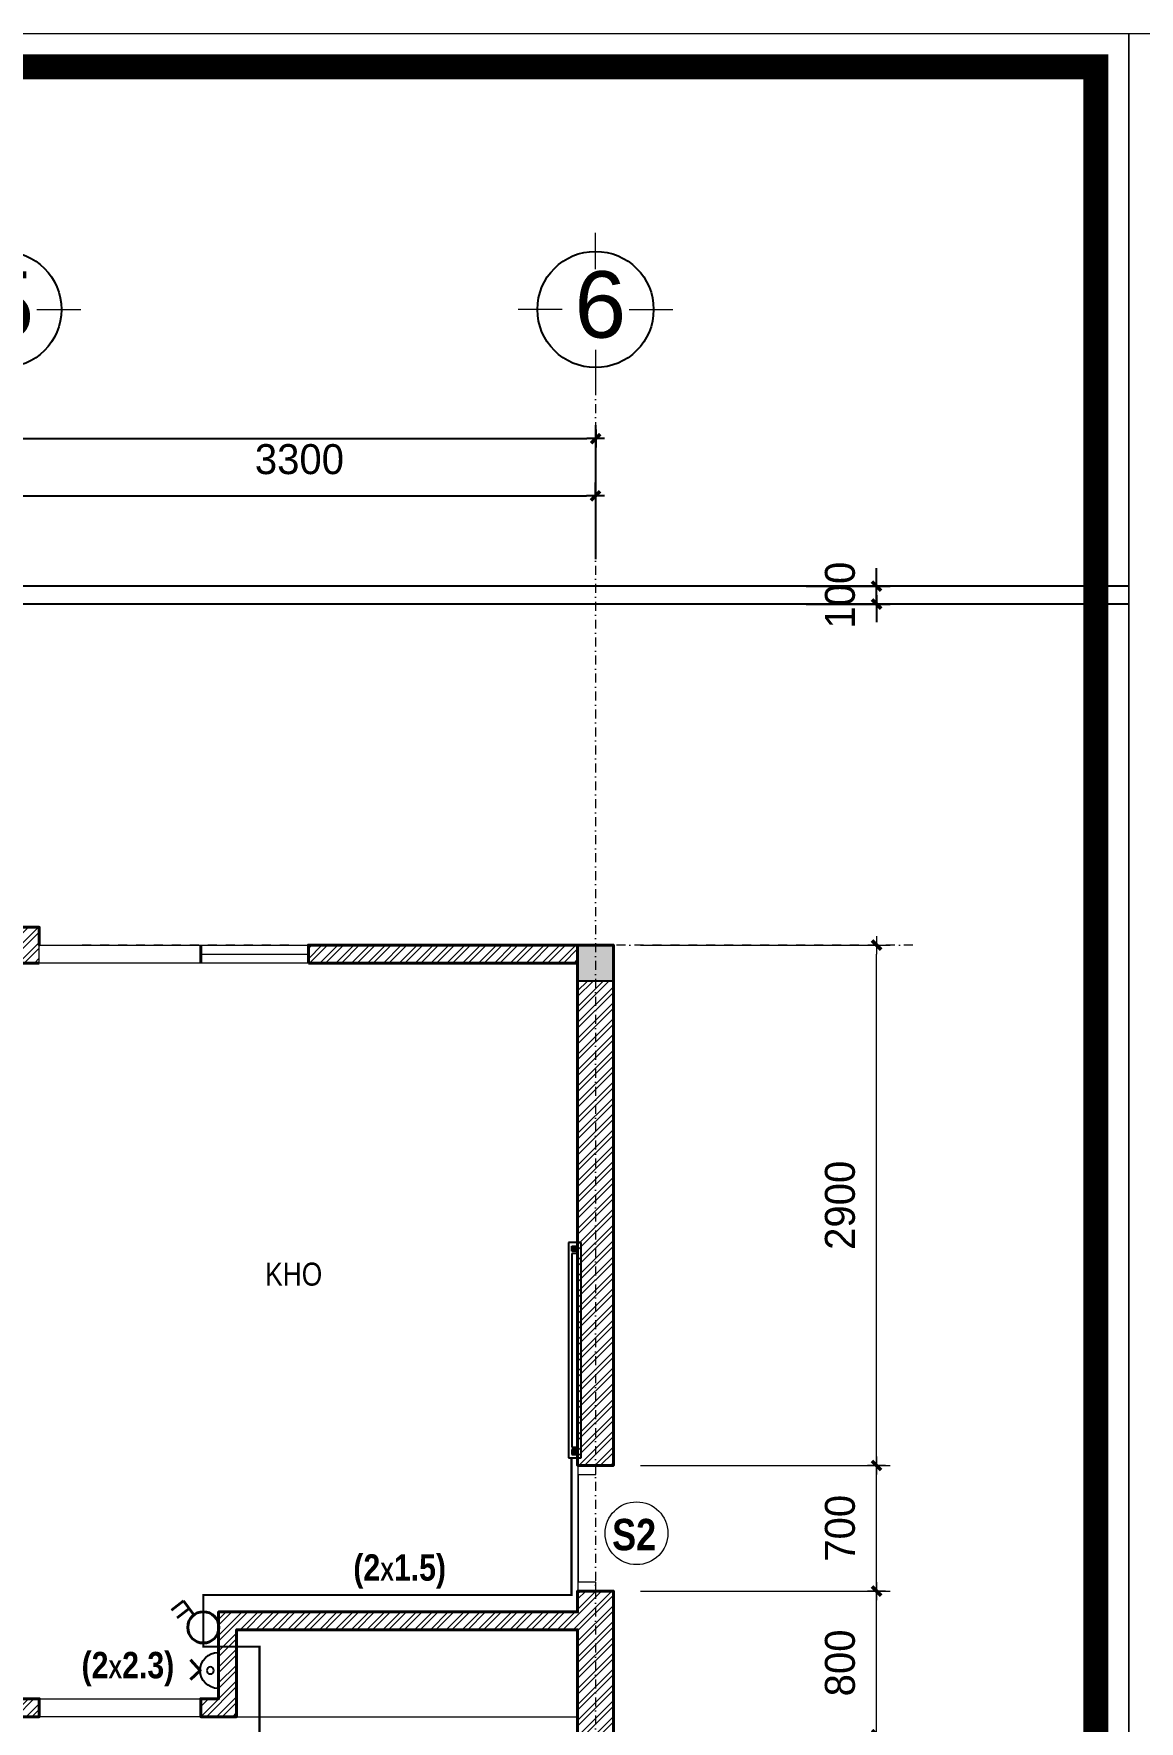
# Model space of a CAD drawing. Header units: millimetres. Extents: x 615730 to 2792744, y 139412 to 597571.
# Drawn here: x 681444 to 687605, y 271763 to 281166 of the extents above; entities that cross this region are included whole.
import ezdxf
from ezdxf.enums import TextEntityAlignment as Align

# ---------------------------------------------------------------- set-up
doc = ezdxf.new("R2010")
doc.units = ezdxf.units.MM
doc.header["$MEASUREMENT"] = 0
doc.header["$PDMODE"] = 34
for name, pattern in [('DASHDOT', [1, 0.5, -0.25, 0, -0.25]), ('HIDDEN2', [0.1875, 0.125, -0.0625]), ('HIDDENX2', [0.75, 0.5, -0.25])]:
    doc.linetypes.add(name, pattern=pattern)
doc.layers.get('0').update_dxf_attribs({"lineweight": 5})
for name, color, linetype, lineweight in [('0.1(9)', 9, 'Continuous', 13), ('AN_0.20', 2, 'Continuous', 20), ('AN_CUA', 51, 'Continuous', 15), ('CAT', 11, 'Continuous', 40), ('HATCH', 42, 'Continuous', 5), ('net dut', 6, 'DASHDOT', 40), ('NETNGOAITUONG', 1, 'Continuous', 40), ('thay', 7, 'Continuous', 15), ('TIM TRUC', 149, 'DASHDOT', 9), ('VLIEU', 250, 'Continuous', 9)]:
    doc.layers.add(name, color=color, linetype=linetype, lineweight=lineweight)
for name, color, linetype in [('0TEXT', 7, 'Continuous'), ('AN_TEXT', 254, 'Continuous'), ('DEN', 7, 'Continuous'), ('H', 252, 'Continuous'), ('NET MANH', 252, 'Continuous'), ('netthay', 3, 'Continuous'), ('NOITHAT', 144, 'Continuous'), ('TEXT', 2, 'Continuous'), ('VL', 155, 'Continuous')]:
    doc.layers.add(name, color=color, linetype=linetype)
doc.styles.add('DDCo-B-Helve-condense', font='')
doc.styles.add('H280', font='', dxfattribs={"height": 200})
doc.styles.add('KT OZON', font='', dxfattribs={"height": 200})
doc.styles.get("Standard").update_dxf_attribs({"font": ''})
doc.styles.add('STYLE2', font='')
doc.styles.add('VNI-AVO', font='vni-roms.shx')
doc.styles.get('DDCo-B-Helve-condense').set_extended_font_data('VNI-Helve-Condense', bold=True)
doc.styles.get('H280').set_extended_font_data('VNI-Avo')
doc.styles.get('KT OZON').set_extended_font_data('VNI-Helve')
doc.styles.get('Standard').set_extended_font_data('VNI-Avo')
doc.styles.get('STYLE2').set_extended_font_data('.VnArial NarrowH')
doc.dimstyles.new('1-50b', dxfattribs={"dimtxt": 167, "dimasz": 50, "dimexe": 75, "dimexo": 150, "dimgap": 120, "dimtad": 1, "dimdec": 0, "dimzin": 12, "dimtxsty": 'VNI-AVO', "dimblk": ']', "dimcen": 0, "dimdle": 50, "dimclrd": 252, "dimclre": 252, "dimclrt": 2, "dimadec": 0, "dimazin": 0, "dimtfac": 1, "dimtdec": 0, "dimtix": 1, "dimtmove": 2, "dimatfit": 0, "dimldrblk": 'OPEN90', "dimfxl": 1, "dimlwd": -1, "dimlwe": -1, "dimarcsym": 0})
pattern_1 = [(45, (0, -23123.69), (-44.194174, 44.194174), []), (45, (0, -23092.44), (-44.194174, 44.194174), [])]

# ---------------------------------------------------------------- blocks, each defined once
blk = doc.blocks.new('TRUC 1')
at = {"ltscale": 50}
blk.add_circle((0, -9525), 8572, dxfattribs=at)
at = {"layer": '0.1(9)', "ltscale": 50}
for p, q in [((0, -3572), (0, 1782)), ((-4942, -9525), (-11427, -9525)), ((4942, -9525), (11427, -9525)), ((0, -15478), (0, -20832))]:
    blk.add_line(p, q, dxfattribs=at)
at = {"layer": 'TEXT', "ltscale": 50, "style": 'H280'}
blk.add_attdef('1', text='', height=10478, dxfattribs=at).set_placement((-214, -4892), align=Align.CENTER)
blk = doc.blocks.new(']')
for p, q in [((1, 0), (-1, 0)), ((0, 1), (0, -1))]:
    blk.add_line(p, q)
at = {"color": 9, "const_width": 0.4}
blk.add_lwpolyline([(-0.51, -0.51), (0.51, 0.51)], dxfattribs=at)
blk = doc.blocks.new('*D1363')
at = {"layer": 'DEFPOINTS', "color": 0, "ltscale": 10, "transparency": 16777216}
for p in [(681274.9, 278603.8), (684574.9, 278591.1), (684574.9, 278441.8)]:
    blk.add_point(p, dxfattribs=at)
at = {"layer": 'VL', "color": 252, "ltscale": 10, "transparency": 16777216}
for p, q in [((684574.9, 278591.8), (684574.9, 278666.1)), ((681324.9, 278591.1), (684524.9, 278591.1)), ((681274.9, 278453.8), (681274.9, 278516.1))]:
    blk.add_line(p, q, dxfattribs=at)
at = {"layer": 'VL', "color": 252, "ltscale": 10, "transparency": 16777216, "xscale": 50, "yscale": 50, "zscale": 50, "rotation": 180}
blk.add_blockref(']', (681274.9, 278591.1), dxfattribs=at)
at = {"layer": 'VL', "color": 252, "ltscale": 10, "transparency": 16777216, "xscale": 50, "yscale": 50, "zscale": 50}
blk.add_blockref(']', (684574.9, 278591.1), dxfattribs=at)
at = {"layer": 'VL', "color": 2, "ltscale": 10, "transparency": 16777216, "insert": (682924.9, 278794.6), "char_height": 167, "attachment_point": 5, "style": 'VNI-AVO'}
blk.add_mtext('3300', dxfattribs=at)
blk = doc.blocks.new('_Open90')
at = {"color": 0, "linetype": 'ByBlock', "lineweight": -2}
for p, q in [((0, 0), (-1, 0)), ((-0.5, 0.5), (0, 0)), ((0, 0), (-0.5, -0.5))]:
    blk.add_line(p, q, dxfattribs=at)
blk = doc.blocks.new('*D1365')
at = {"layer": 'DEFPOINTS', "color": 0, "ltscale": 10, "transparency": 16777216}
for p in [(684575.9, 278910.3), (663975.6, 278087.9), (684575.9, 278087.9)]:
    blk.add_point(p, dxfattribs=at)
at = {"layer": 'VL', "color": 252, "ltscale": 10, "transparency": 16777216}
for p, q in [((663975.6, 278237.9), (663975.6, 278985.3)), ((664025.6, 278910.3), (684525.9, 278910.3)), ((684575.9, 278237.9), (684575.9, 278985.3))]:
    blk.add_line(p, q, dxfattribs=at)
at = {"layer": 'VL', "color": 252, "ltscale": 10, "transparency": 16777216, "xscale": 50, "yscale": 50, "zscale": 50, "rotation": 180}
blk.add_blockref(']', (663975.6, 278910.3), dxfattribs=at)
at = {"layer": 'VL', "color": 252, "ltscale": 10, "transparency": 16777216, "xscale": 50, "yscale": 50, "zscale": 50}
blk.add_blockref(']', (684575.9, 278910.3), dxfattribs=at)
at = {"layer": 'VL', "color": 2, "ltscale": 10, "transparency": 16777216, "insert": (674275.7, 279113.8), "char_height": 167, "attachment_point": 5, "style": 'VNI-AVO'}
blk.add_mtext('20600', dxfattribs=at)
blk = doc.blocks.new('*D1371')
at = {"layer": 'DEFPOINTS', "color": 0, "ltscale": 10, "transparency": 16777216}
for p in [(685598.2, 278087.9), (686141.5, 278087.9), (685598.2, 277987.9)]:
    blk.add_point(p, dxfattribs=at)
at = {"layer": 'VL', "color": 252, "ltscale": 10, "transparency": 16777216}
for p, q in [((686141.5, 278137.9), (686141.5, 278187.9)), ((685748.2, 278087.9), (686216.5, 278087.9)), ((686141.5, 277987.9), (686141.5, 278087.9)), ((685748.2, 277987.9), (686216.5, 277987.9)), ((686141.5, 277937.9), (686141.5, 277887.9))]:
    blk.add_line(p, q, dxfattribs=at)
at = {"layer": 'VL', "color": 252, "ltscale": 10, "transparency": 16777216, "xscale": 50, "yscale": 50, "zscale": 50}
for p, rotation in [((686141.5, 278087.9), 270), ((686141.5, 277987.9), 90)]:
    blk.add_blockref(']', p, dxfattribs=dict(at, rotation=rotation))
at = {"layer": 'VL', "color": 2, "ltscale": 10, "transparency": 16777216, "insert": (685938, 278037.9), "char_height": 167, "attachment_point": 5, "rotation": 90, "style": 'VNI-AVO'}
blk.add_mtext('100', dxfattribs=at)
blk = doc.blocks.new('*D1338')
at = {"layer": 'DEFPOINTS', "color": 0, "ltscale": 10, "transparency": 16777216}
for p in [(684674.9, 272487.9), (686141.5, 272487.9), (684674.9, 271687.5)]:
    blk.add_point(p, dxfattribs=at)
at = {"layer": 'VLIEU', "color": 252, "ltscale": 10, "transparency": 16777216}
for p, q in [((684824.9, 272487.9), (686216.5, 272487.9)), ((686141.5, 271737.5), (686141.5, 272437.9)), ((684824.9, 271687.5), (686216.5, 271687.5))]:
    blk.add_line(p, q, dxfattribs=at)
at = {"layer": 'VLIEU', "color": 252, "ltscale": 10, "transparency": 16777216, "xscale": 50, "yscale": 50, "zscale": 50}
for p, rotation in [((686141.5, 272487.9), 90), ((686141.5, 271687.5), 270)]:
    blk.add_blockref(']', p, dxfattribs=dict(at, rotation=rotation))
at = {"layer": 'VLIEU', "color": 2, "ltscale": 10, "transparency": 16777216, "insert": (685938, 272087.7), "char_height": 167, "attachment_point": 5, "rotation": 90, "style": 'VNI-AVO'}
blk.add_mtext('800', dxfattribs=at)
blk = doc.blocks.new('*D1339')
at = {"layer": 'DEFPOINTS', "color": 0, "ltscale": 10, "transparency": 16777216}
for p in [(684674.9, 273187.9), (686141.5, 273187.9), (684674.9, 272487.9)]:
    blk.add_point(p, dxfattribs=at)
at = {"layer": 'VLIEU', "color": 252, "ltscale": 10, "transparency": 16777216}
for p, q in [((684824.9, 273187.9), (686216.5, 273187.9)), ((686141.5, 272537.9), (686141.5, 273137.9)), ((684824.9, 272487.9), (686216.5, 272487.9))]:
    blk.add_line(p, q, dxfattribs=at)
at = {"layer": 'VLIEU', "color": 252, "ltscale": 10, "transparency": 16777216, "xscale": 50, "yscale": 50, "zscale": 50}
for p, rotation in [((686141.5, 273187.9), 90), ((686141.5, 272487.9), 270)]:
    blk.add_blockref(']', p, dxfattribs=dict(at, rotation=rotation))
at = {"layer": 'VLIEU', "color": 2, "ltscale": 10, "transparency": 16777216, "insert": (685938, 272837.9), "char_height": 167, "attachment_point": 5, "rotation": 90, "style": 'VNI-AVO'}
blk.add_mtext('700', dxfattribs=at)
blk = doc.blocks.new('*D1340')
at = {"layer": 'DEFPOINTS', "color": 0, "ltscale": 10, "transparency": 16777216}
for p in [(684674.9, 276087.6), (686141.5, 276087.6), (684674.9, 273187.9)]:
    blk.add_point(p, dxfattribs=at)
at = {"layer": 'VLIEU', "color": 252, "ltscale": 10, "transparency": 16777216}
for p, q in [((684824.9, 276087.6), (686216.5, 276087.6)), ((686141.5, 273237.9), (686141.5, 276037.6)), ((684824.9, 273187.9), (686216.5, 273187.9))]:
    blk.add_line(p, q, dxfattribs=at)
at = {"layer": 'VLIEU', "color": 252, "ltscale": 10, "transparency": 16777216, "xscale": 50, "yscale": 50, "zscale": 50}
for p, rotation in [((686141.5, 276087.6), 90), ((686141.5, 273187.9), 270)]:
    blk.add_blockref(']', p, dxfattribs=dict(at, rotation=rotation))
at = {"layer": 'VLIEU', "color": 2, "ltscale": 10, "transparency": 16777216, "insert": (685938, 274637.8), "char_height": 167, "attachment_point": 5, "rotation": 90, "style": 'VNI-AVO'}
blk.add_mtext('2900', dxfattribs=at)
blk = doc.blocks.new('A$C2A457C1A')
at = {"layer": 'NOITHAT'}
for points in [[(47.7, 18.6), (47.7, 50.7), (19.4, 50.7), (19.4, 18.6)], [(1180.2, 18.6), (1180.2, 50.7), (1151.9, 50.7), (1151.9, 18.6)]]:
    blk.add_hatch(color=256, dxfattribs=at).paths.add_polyline_path(points)
for p, q in [((0, 0), (0, 69.9)), ((0, 69.9), (1199.7, 69.9)), ((1199.7, 0), (0, 0)), ((19.4, 50.7), (19.4, 18.6)), ((47.7, 50.7), (19.4, 50.7)), ((19.4, 18.6), (47.7, 18.6)), ((47.7, 18.6), (47.7, 50.7)), ((60.8, 18.6), (60.8, 50.7)), ((60.8, 50.7), (1140.2, 50.7)), ((1140.2, 18.6), (60.8, 18.6)), ((1140.2, 50.7), (1140.2, 18.6)), ((1151.9, 18.6), (1151.9, 50.7)), ((1151.9, 50.7), (1180.2, 50.7)), ((1180.2, 18.6), (1151.9, 18.6)), ((1180.2, 50.7), (1180.2, 18.6)), ((1199.7, 69.9), (1199.7, 0))]:
    blk.add_line(p, q, dxfattribs=at)
blk = doc.blocks.new('S-3G')
for p, q in [((0, 2.711), (0, 1.74)), ((0, 2.711), (0.838, 2.711)), ((0, 2.175), (0.838, 2.175))]:
    blk.add_line(p, q)
blk.add_circle((0, 0.87), 0.87)
blk = doc.blocks.new('WLH')
at = {"layer": 'DEN'}
blk.add_line((0, -258), (0, 258), dxfattribs=at)
at = {"layer": 'DEN', "color": 1}
blk.add_circle((87, 0), 39, dxfattribs=at)
at = {"layer": 'DEN'}
blk.add_arc((0, 0), 200, 270, 90, dxfattribs=at)
blk = doc.blocks.new('dfdfdf')
at = {"layer": 'NETNGOAITUONG', "ltscale": 100}
blk.add_lwpolyline([(-110278.2, 93063.9), (-110337.1, 93118.7), (-110387.7, 93063.9)], dxfattribs=at)
at = {"layer": 'NETNGOAITUONG', "ltscale": 100, "xscale": 0.5, "yscale": 0.5, "zscale": 0.5, "rotation": 270}
blk.add_blockref('WLH', (-110337.1, 93218.7), dxfattribs=at)

msp = doc.modelspace()

# ---------------------------------------------------------------- hatches: boundary and pattern name
at = {"layer": 'VLIEU', "ltscale": 10}
h = msp.add_hatch(dxfattribs=at)
h.set_pattern_fill('STEEL', color=256, scale=500, style=0)
h.set_pattern_definition(pattern_1)
h.paths.add_polyline_path([(681374.9, 275987.6), (681474.9, 275987.6), (681474.9, 276087.6), (681474.9, 276187.7), (681274.9, 276187.7), (681274.9, 275987.7), (681274.9, 275987.7), (681274.9, 271887.9), (681274.9, 271887.9), (681274.9, 271787.9), (681474.9, 271787.9), (681474.9, 271887.9), (681374.9, 271887.9)])
h = msp.add_hatch(dxfattribs=at)
h.set_pattern_fill('STEEL', color=256, scale=500, style=0)
h.set_pattern_definition(pattern_1)
h.paths.add_polyline_path([(682974.9, 276087.6), (682974.9, 275987.6), (684474.9, 275987.6), (684474.9, 276087.6)])
h = msp.add_hatch(dxfattribs=at)
h.set_pattern_fill('STEEL', color=256, scale=500, style=0)
h.set_pattern_definition(pattern_1)
h.paths.add_polyline_path([(684574.9, 275887.6), (684474.9, 275887.6), (684474.9, 273187.9), (684574.9, 273187.9)])
h.paths.add_polyline_path([(684674.9, 275887.6), (684574.9, 275887.6), (684574.9, 273187.9), (684576.8, 273187.9), (684576.8, 273187.9), (684674.9, 273187.9)])
h = msp.add_hatch(dxfattribs=at)
h.set_pattern_fill('STEEL', color=256, scale=500, style=0)
h.set_pattern_definition(pattern_1)
h.paths.add_polyline_path([(684674.9, 272487.9), (684474.9, 272487.9), (684474.9, 272372.2), (682474.5, 272372.2), (682474.5, 271887.9), (682374.9, 271887.9), (682374.9, 271787.9), (682574.5, 271787.9), (682574.5, 272272.2), (684474.9, 272272.2), (684474.9, 271606.5), (684574.9, 271606.5), (684674.9, 271606.5), (684674.9, 272272.2)])

# ---------------------------------------------------------------- linework, layer by layer
at = {"layer": 'AN_0.20', "color": 3}
msp.add_circle((684803.6, 272810.3), 175, dxfattribs=at)
at = {"layer": 'AN_CUA'}
for p, q in [((684476.8, 273137.9), (684476.8, 272537.9)), ((684477.8, 273137.9), (684477.8, 272537.9))]:
    msp.add_line(p, q, dxfattribs=at)
at = {"layer": 'AN_CUA', "color": 3}
for points in [[(684576.8, 273187.9), (684476.8, 273187.9), (684476.8, 273137.9), (684576.8, 273137.9)], [(684576.8, 272537.9), (684476.8, 272537.9), (684476.8, 272487.9), (684576.8, 272487.9)]]:
    msp.add_lwpolyline(points, close=True, dxfattribs=at)
at = {"layer": 'CAT'}
msp.add_line((682974.9, 276087.6), (682974.9, 275987.6), dxfattribs=at)
at = {"layer": 'H', "const_width": 138.2}
msp.add_lwpolyline([(660360.3, 261996.9), (687363.2, 261996.9), (687363.2, 280981.9), (660360.3, 280981.9)], close=True, dxfattribs=at)
at = {"layer": 'HATCH'}
msp.add_line((682574.5, 271787.9), (684474.9, 271787.9), dxfattribs=at)
at = {"layer": 'net dut', "linetype": 'HIDDEN2', "ltscale": 400, "const_width": 12.1}
for points in [[(682389.4, 272285.8), (682389.4, 272466.2), (684441.1, 272466.2), (684441.1, 273230.1)], [(682389.4, 272285.8), (682389.4, 272178.2), (682702.3, 272178.2), (682702.3, 270991.5), (682133.7, 270991.5)]]:
    msp.add_lwpolyline(points, dxfattribs=at)
at = {"layer": 'NET MANH', "elevation": -0.5}
msp.add_lwpolyline([(684474.9, 276087.6), (684674.9, 276087.6), (684674.9, 275887.6), (684474.9, 275887.6)], close=True, dxfattribs=at)
at = {"layer": 'NET MANH'}
msp.add_solid([(684474.9, 275887.6, -0.5), (684674.9, 275887.6, -0.5), (684474.9, 276087.6, -0.5), (684674.9, 276087.6, -0.5)], dxfattribs=at)
at = {"layer": 'NETNGOAITUONG'}
for p, q in [((684474.9, 276087.6, -0.5), (684474.9, 275887.6, -0.5)), ((681474.9, 271887.9), (681474.9, 271787.9))]:
    msp.add_line(p, q, dxfattribs=at)
for points in [[(681474.9, 275987.6), (681374.9, 275987.6), (681374.9, 271887.9), (681474.9, 271887.9), (681474.9, 271787.9), (680674.9, 271787.9), (680674.9, 271887.9), (681274.9, 271887.9), (681274.9, 275987.7), (679474.5, 275987.6), (679474.5, 276187.6), (681474.9, 276187.7), (681474.9, 276087.6), (681474.9, 276087.6)], [(682374.9, 276087.6), (682374.9, 276087.6)], [(682374.9, 275987.6), (682374.9, 275987.6), (682374.9, 276087.6)], [(682974.9, 275987.6), (682974.9, 276087.6), (684674.9, 276087.6), (684674.9, 275987.6), (684674.9, 273187.9), (684474.9, 273187.9), (684474.9, 275987.6), (682974.9, 275987.6)], [(684674.9, 272272.2), (684674.9, 271687.5), (684474.9, 271687.5), (684474.9, 272272.2), (682574.5, 272272.2), (682574.5, 271787.9), (682374.9, 271787.9), (682374.9, 271887.9), (682474.5, 271887.9), (682474.5, 272372.2), (684474.9, 272372.2), (684474.9, 272487.9), (684674.9, 272487.9), (684674.9, 272272.2), (684674.9, 272272.2)]]:
    msp.add_lwpolyline(points, dxfattribs=at)
at = {"layer": 'thay', "linetype": 'Continuous'}
for points in [[(660176, 261812.6), (687547.5, 261812.6), (687547.5, 281166.2), (660176, 281166.2)], [(687547.5, 261812.6), (714919.1, 261812.6), (714919.1, 281166.2), (687547.5, 281166.2)]]:
    msp.add_lwpolyline(points, close=True, dxfattribs=at)
at = {"layer": 'TIM TRUC', "ltscale": 100}
for p, q in [((684574.9, 279202.4), (684574.9, 264691.1)), ((682865, 276087.6), (681695.3, 276087.6, -0.5)), ((686343.4, 276087.6, -0.6), (682974.9, 276087.6, -0.1))]:
    msp.add_line(p, q, dxfattribs=at)
at = {"layer": 'VL', "ltscale": 10}
for p, q in [((687547.5, 278087.9), (660360.3, 278087.9)), ((687547.5, 277987.9), (660360.3, 277987.9)), ((684474.9, 273187.9), (684674.9, 273187.9))]:
    msp.add_line(p, q, dxfattribs=at)
at = {"layer": 'VLIEU', "ltscale": 10}
for p, q in [((682374.9, 276087.6), (682374.9, 275987.6)), ((682374.9, 276037.6), (682974.9, 276037.6))]:
    msp.add_line(p, q, dxfattribs=at)
at = {"layer": 'VLIEU', "ltscale": 10, "elevation": 0.5}
for points in [[(682374.9, 275987.6), (681474.9, 275987.6), (681474.9, 276087.6), (682374.9, 276087.6)], [(682374.9, 276087.6), (682974.9, 276087.6), (682974.9, 275987.6), (682374.9, 275987.6)]]:
    msp.add_lwpolyline(points, close=True, dxfattribs=at)
at = {"layer": 'VLIEU', "ltscale": 10}
msp.add_lwpolyline([(681474.9, 271887.9), (682374.9, 271887.9), (682374.9, 271787.9), (681474.9, 271787.9)], close=True, dxfattribs=at)

# ---------------------------------------------------------------- block references
at = {"layer": 'net dut', "xscale": -1, "rotation": 269.9997054881127}
msp.add_blockref('dfdfdf', (589253.8, 382383.4), dxfattribs=at)
at = {"layer": 'NETNGOAITUONG', "linetype": 'HIDDENX2', "ltscale": 100, "xscale": -100.000000000058, "yscale": 100, "zscale": 100, "rotation": 36.95621035091714}
msp.add_blockref('S-3G', (682441.7, 272216.3), dxfattribs=at)
at = {"layer": 'netthay', "lineweight": -2, "ltscale": 10}
ref = msp.add_blockref('TRUC 1', (681274.9, 279269.8), dxfattribs=dict(at, xscale=0.03778148023411632, yscale=0.03778148023411632, zscale=0.03778148023411632, rotation=180))
ref.add_attrib('1', '5', dxfattribs={"layer": 'TEXT', "color": 3, "ltscale": 50, "height": 370.2, "style": 'KT OZON'}).set_placement((681301.6, 279472.7), align=Align.CENTER)
ref = msp.add_blockref('TRUC 1', (684574.9, 279269.8), dxfattribs=dict(at, xscale=0.03778148023411632, yscale=0.03778148023411632, zscale=0.03778148023411632, rotation=180))
ref.add_attrib('1', '6', dxfattribs={"layer": 'TEXT', "color": 3, "ltscale": 50, "height": 370.2, "style": 'KT OZON'}).set_placement((684601.6, 279472.7), align=Align.CENTER)
at = {"layer": 'thay', "xscale": -1, "rotation": 90}
msp.add_blockref('A$C2A457C1A', (684494.2, 274429.8), dxfattribs=at)

# ---------------------------------------------------------------- texts
at = {"layer": '0TEXT', "char_height": 147, "width": 14211.4, "attachment_point": 3}
for s, insert in [('{\\fVNI-Helve-Condense|b1|i0|c0|p2;(2\\H0.6803x;X\\H1.47x;1.5)}', (683741.7, 272693)), ('{\\fVNI-Helve-Condense|b1|i0|c0|p2;(2\\H0.6803x;X\\H1.47x;2.3)}', (682227.1, 272149.3))]:
    msp.add_mtext(s, dxfattribs=dict(at, insert=insert))
at = {"layer": 'AN_TEXT', "style": 'DDCo-B-Helve-condense'}
msp.add_text('S2', height=175, dxfattribs=at).set_placement((684790.1, 272715.4), align=Align.CENTER)
at = {"layer": 'TEXT', "color": 140, "style": 'STYLE2'}
msp.add_text('KHO', height=128, dxfattribs=at).set_placement((682893, 274254.2), align=Align.MIDDLE_CENTER)

# ---------------------------------------------------------------- dimensions: what is measured, and where the dimension line sits
at = {"layer": 'VL', "ltscale": 10}
for base, p1, p2, picture, middle in [((684575.9, 278910.3), (663975.6, 278087.9), (684575.9, 278087.9), '*D1365', (674275.7, 279113.8)), ((684574.9, 278591.1), (681274.9, 278603.8), (684574.9, 278441.8), '*D1363', (682924.9, 278794.6))]:
    dim = msp.add_linear_dim(base=base, p1=p1, p2=p2, dimstyle='1-50b', override={"dimfxl": 150, "dimarcsym": 1}, dxfattribs=at)
    dim.commit()
    dim.dimension.update_dxf_attribs({"geometry": picture, "text_midpoint": middle})
dim = msp.add_linear_dim(base=(686141.5, 278087.9), p1=(685598.2, 277987.9), p2=(685598.2, 278087.9), angle=90, dimstyle='1-50b', override={"dimfxl": 150, "dimarcsym": 1}, dxfattribs=at)
dim.commit()
dim.dimension.update_dxf_attribs({"geometry": '*D1371', "text_midpoint": (685938, 278037.9)})
at = {"layer": 'VLIEU', "ltscale": 10}
for base, p1, p2, picture, middle in [((686141.5, 276087.6), (684674.9, 273187.9), (684674.9, 276087.6), '*D1340', (685938, 274637.8)), ((686141.5, 273187.9), (684674.9, 272487.9), (684674.9, 273187.9), '*D1339', (685938, 272837.9)), ((686141.5, 272487.9), (684674.9, 271687.5), (684674.9, 272487.9), '*D1338', (685938, 272087.7))]:
    dim = msp.add_linear_dim(base=base, p1=p1, p2=p2, angle=90, dimstyle='1-50b', override={"dimfxl": 2}, dxfattribs=at)
    dim.commit()
    dim.dimension.update_dxf_attribs({"geometry": picture, "text_midpoint": middle})

doc.saveas('drawing.dxf')
